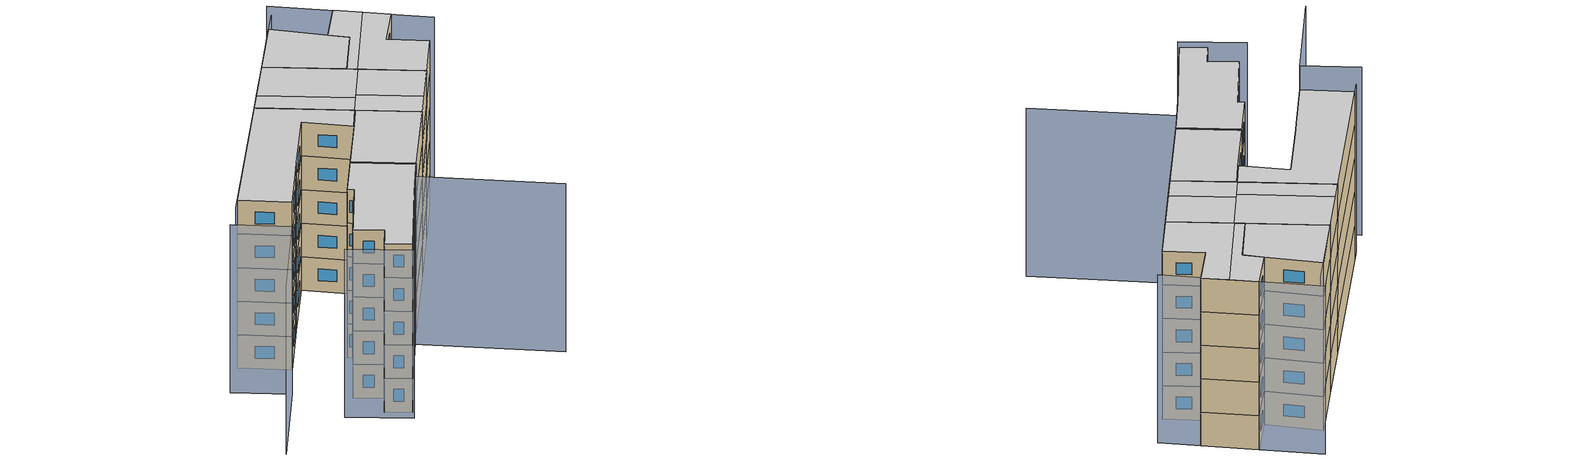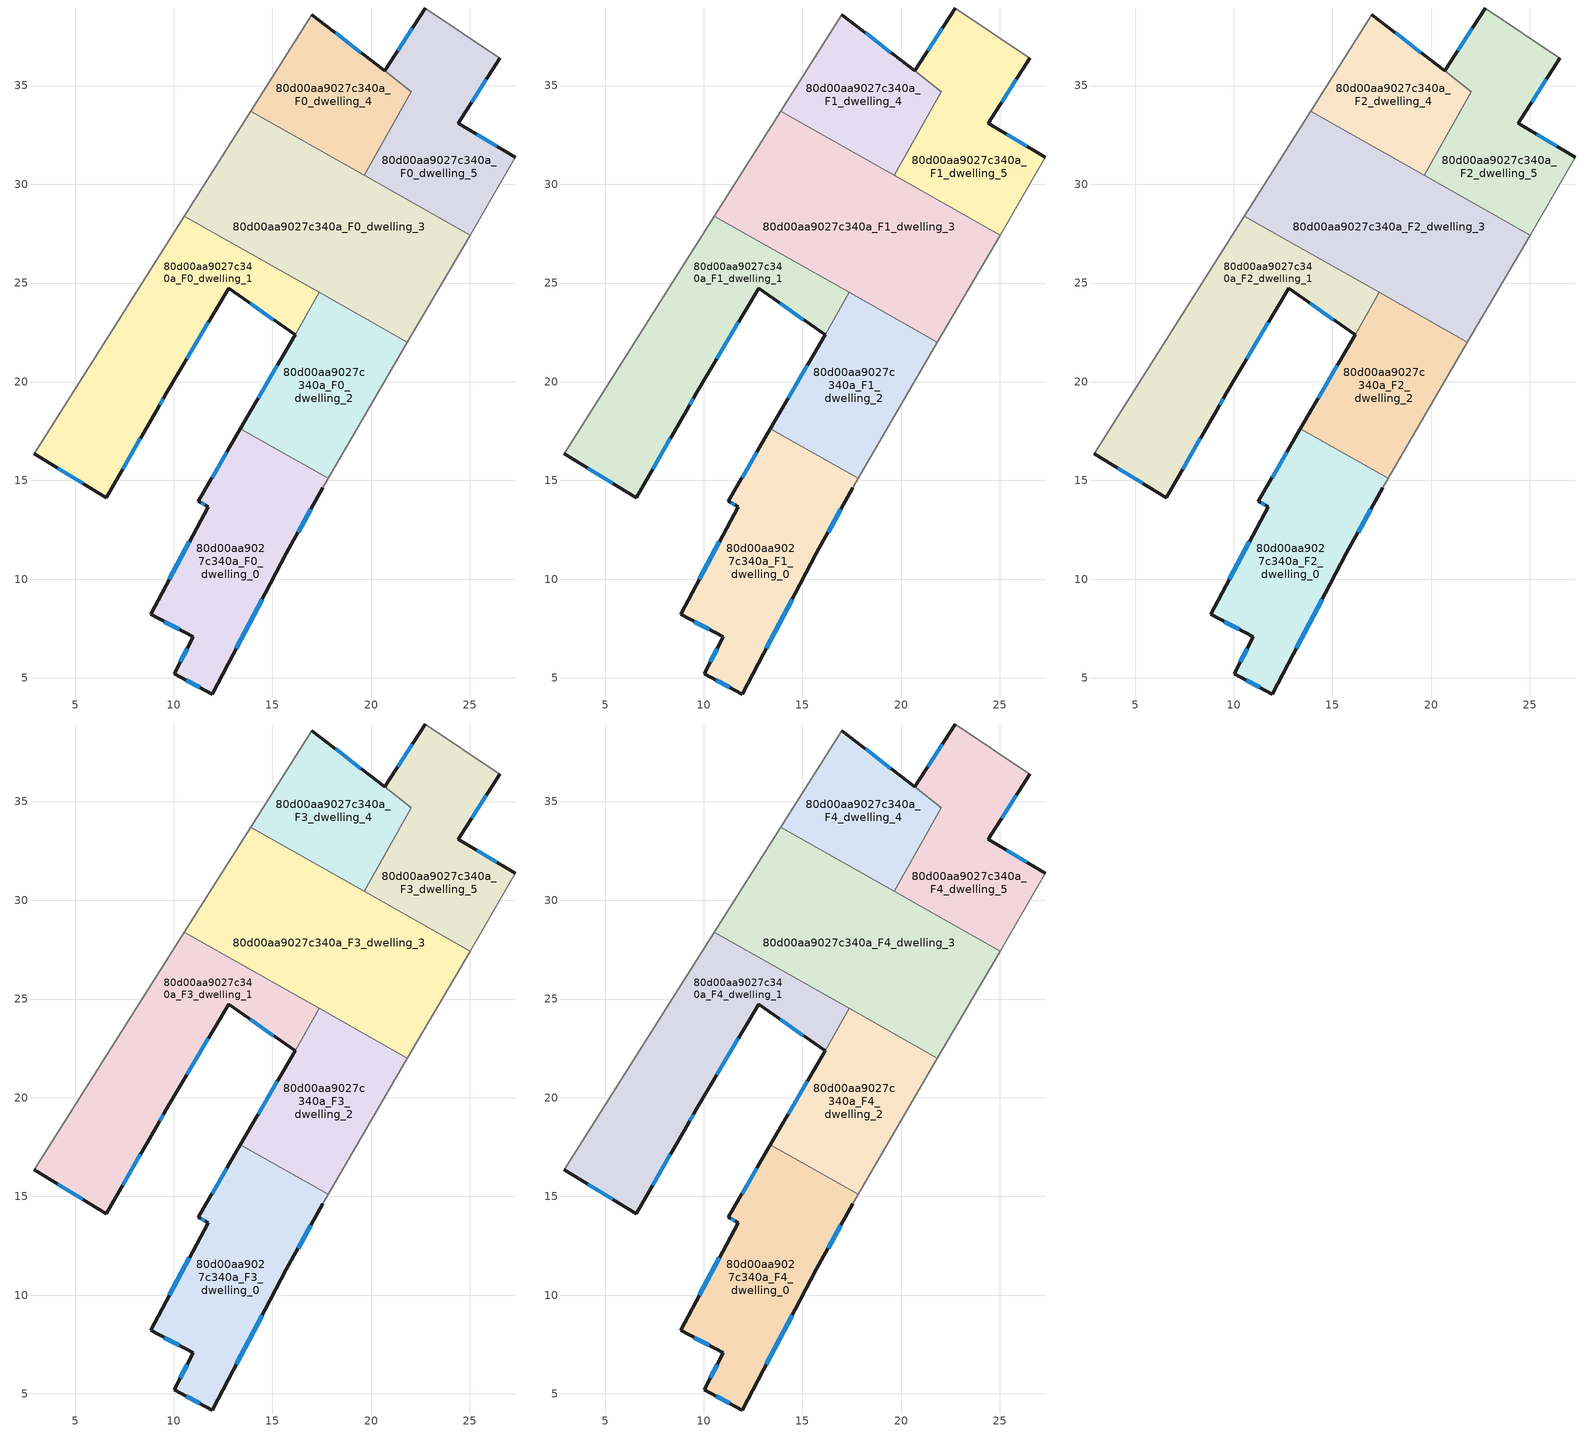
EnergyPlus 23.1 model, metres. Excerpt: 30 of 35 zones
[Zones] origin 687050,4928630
80d00aa9027c340a_F0_dwelling_0
 floor ground (EU_floor_Construction): 17.83,15.11 17.54,14.63 15.69,11.31 11.95,4.19 10.01,5.21 10.99,7.09 8.82,8.23 11.73,13.68 11.24,13.96 13.38,17.62 z0
 wall outside (EU_wall_Construction): 13.38,17.62 11.24,13.96 11.73,13.68 8.82,8.23 10.99,7.09 10.01,5.21 11.95,4.19 15.69,11.31 17.54,14.63 z0:3
 wall to 80d00aa9027c340a_F0_dwelling_2 (EU_wall_Construction): 17.83,15.11 13.38,17.62 z0:3
 wall adiabatic (EU_wall_Construction): 17.54,14.63 17.83,15.11 z0:3
 window (EU_Window_Construction): 10.68,6.48 10.33,5.82 / 9.53,7.86 10.29,7.46 / 10.79,11.9 9.77,10 / 11.4,13.87 11.57,13.77 / 12.68,16.43 11.94,15.15 / 16.3,12.39 16.94,13.55 / 13.17,6.5 14.48,8.99 / 10.64,4.88 11.32,4.52 z0.98:2.02
80d00aa9027c340a_F0_dwelling_1
 floor ground (EU_floor_Construction): 17.35,24.52 16.14,22.38 12.77,24.75 9.62,19.43 9.14,18.57 6.58,14.14 2.92,16.35 10.53,28.37 z0
 wall outside (EU_wall_Construction): 2.92,16.35 6.58,14.14 9.14,18.57 9.62,19.43 12.77,24.75 16.14,22.38 z0:3
 wall to 80d00aa9027c340a_F0_dwelling_2 (EU_wall_Construction): 16.14,22.38 17.35,24.52 z0:3
 wall adiabatic (EU_wall_Construction): 10.53,28.37 2.92,16.35 z0:3
 wall to 80d00aa9027c340a_F0_dwelling_3 (EU_wall_Construction): 17.35,24.52 10.53,28.37 z0:3
 window (EU_Window_Construction): 13.87,23.98 15.05,23.15 / 10.65,21.16 11.75,23.02 / 9.3,18.85 9.47,19.15 / 7.42,15.58 8.31,17.13 / 4.11,15.63 5.39,14.86 z0.98:2.02
80d00aa9027c340a_F0_dwelling_2
 floor ground (EU_floor_Construction): 21.83,21.99 17.83,15.11 13.38,17.62 16.14,22.38 17.35,24.52 z0
 wall outside (EU_wall_Construction): 16.14,22.38 13.38,17.62 z0:3
 wall adiabatic (EU_wall_Construction): 17.83,15.11 21.83,21.99 z0:3
 wall to 80d00aa9027c340a_F0_dwelling_3 (EU_wall_Construction): 21.83,21.99 17.36,24.52 z0:3
 window (EU_Window_Construction): 15.24,20.83 14.28,19.17 z0.98:2.02
80d00aa9027c340a_F0_dwelling_3
 floor ground (EU_floor_Construction): 25,27.43 21.83,21.99 10.53,28.37 13.9,33.7 z0
 wall adiabatic (EU_wall_Construction): 13.9,33.7 10.53,28.37 / 21.83,21.99 25,27.43 z0:3
 wall to 80d00aa9027c340a_F0_dwelling_4 (EU_wall_Construction): 19.64,30.46 13.9,33.7 z0:3
 wall to 80d00aa9027c340a_F0_dwelling_5 (EU_wall_Construction): 25,27.43 19.64,30.46 z0:3
80d00aa9027c340a_F0_dwelling_4
 floor ground (EU_floor_Construction): 20.68,35.74 22.03,34.69 19.64,30.46 13.9,33.7 16.99,38.59 z0
 wall outside (EU_wall_Construction): 20.68,35.74 16.99,38.59 z0:3
 wall adiabatic (EU_wall_Construction): 16.99,38.59 13.9,33.7 z0:3
 wall to 80d00aa9027c340a_F0_dwelling_5 (EU_wall_Construction): 19.64,30.46 22.03,34.69 20.68,35.74 z0:3
 window (EU_Window_Construction): 19.48,36.66 18.19,37.66 z0.98:2.02
80d00aa9027c340a_F0_dwelling_5
 floor ground (EU_floor_Construction): 26.5,36.39 24.39,33.09 27.3,31.38 25,27.43 19.64,30.46 22.03,34.7 20.68,35.74 22.73,38.93 z0
 wall outside (EU_wall_Construction): 22.73,38.93 20.68,35.74 / 27.3,31.38 24.39,33.09 26.5,36.39 z0:3
 wall adiabatic (EU_wall_Construction): 26.5,36.39 22.73,38.93 / 25,27.43 27.3,31.38 z0:3
 window (EU_Window_Construction): 22.07,37.89 21.35,36.77 / 25.08,34.16 25.82,35.31 / 26.36,31.93 25.34,32.53 z0.98:2.02
80d00aa9027c340a_F1_dwelling_0
 floor to 80d00aa9027c340a_F0_dwelling_0 (EU_floor_Construction): 17.83,15.11 17.54,14.63 15.69,11.31 11.95,4.19 10.01,5.21 10.99,7.09 8.82,8.23 11.73,13.68 11.24,13.96 13.38,17.62 z3
 wall outside (EU_wall_Construction): 13.38,17.62 11.24,13.96 11.73,13.68 8.82,8.23 10.99,7.09 10.01,5.21 11.95,4.19 15.69,11.31 17.54,14.63 z3:6
 wall to 80d00aa9027c340a_F1_dwelling_2 (EU_wall_Construction): 17.83,15.11 13.38,17.62 z3:6
 wall adiabatic (EU_wall_Construction): 17.54,14.63 17.83,15.11 z3:6
 window (EU_Window_Construction): 10.68,6.48 10.33,5.82 / 9.53,7.86 10.29,7.46 / 10.79,11.9 9.77,10 / 11.4,13.87 11.57,13.77 / 12.68,16.43 11.94,15.15 / 16.3,12.39 16.94,13.55 / 13.17,6.5 14.48,8.99 / 10.64,4.88 11.32,4.52 z3.98:5.02
80d00aa9027c340a_F1_dwelling_1
 floor to 80d00aa9027c340a_F0_dwelling_1 (EU_floor_Construction): 17.35,24.52 16.14,22.38 12.77,24.75 9.62,19.43 9.14,18.57 6.58,14.14 2.92,16.35 10.53,28.37 z3
 wall outside (EU_wall_Construction): 2.92,16.35 6.58,14.14 9.14,18.57 9.62,19.43 12.77,24.75 16.14,22.38 z3:6
 wall to 80d00aa9027c340a_F1_dwelling_2 (EU_wall_Construction): 16.14,22.38 17.35,24.52 z3:6
 wall adiabatic (EU_wall_Construction): 10.53,28.37 2.92,16.35 z3:6
 wall to 80d00aa9027c340a_F1_dwelling_3 (EU_wall_Construction): 17.35,24.52 10.53,28.37 z3:6
 window (EU_Window_Construction): 13.87,23.98 15.05,23.15 / 10.65,21.16 11.75,23.02 / 9.3,18.85 9.47,19.15 / 7.42,15.58 8.31,17.13 / 4.11,15.63 5.39,14.86 z3.98:5.02
80d00aa9027c340a_F1_dwelling_2
 floor to 80d00aa9027c340a_F0_dwelling_2 (EU_floor_Construction): 21.83,21.99 17.83,15.11 13.38,17.62 16.14,22.38 17.35,24.52 z3
 wall outside (EU_wall_Construction): 16.14,22.38 13.38,17.62 z3:6
 wall adiabatic (EU_wall_Construction): 17.83,15.11 21.83,21.99 z3:6
 wall to 80d00aa9027c340a_F1_dwelling_3 (EU_wall_Construction): 21.83,21.99 17.36,24.52 z3:6
 window (EU_Window_Construction): 15.24,20.83 14.28,19.17 z3.98:5.02
80d00aa9027c340a_F1_dwelling_3
 floor to 80d00aa9027c340a_F0_dwelling_3 (EU_floor_Construction): 25,27.43 21.83,21.99 10.53,28.37 13.9,33.7 z3
 wall adiabatic (EU_wall_Construction): 13.9,33.7 10.53,28.37 / 21.83,21.99 25,27.43 z3:6
 wall to 80d00aa9027c340a_F1_dwelling_4 (EU_wall_Construction): 19.64,30.46 13.9,33.7 z3:6
 wall to 80d00aa9027c340a_F1_dwelling_5 (EU_wall_Construction): 25,27.43 19.64,30.46 z3:6
80d00aa9027c340a_F1_dwelling_4
 floor to 80d00aa9027c340a_F0_dwelling_4 (EU_floor_Construction): 20.68,35.74 22.03,34.69 19.64,30.46 13.9,33.7 16.99,38.59 z3
 wall outside (EU_wall_Construction): 20.68,35.74 16.99,38.59 z3:6
 wall adiabatic (EU_wall_Construction): 16.99,38.59 13.9,33.7 z3:6
 wall to 80d00aa9027c340a_F1_dwelling_5 (EU_wall_Construction): 19.64,30.46 22.03,34.69 20.68,35.74 z3:6
 window (EU_Window_Construction): 19.48,36.66 18.19,37.66 z3.98:5.02
80d00aa9027c340a_F1_dwelling_5
 floor to 80d00aa9027c340a_F0_dwelling_5 (EU_floor_Construction): 26.5,36.39 24.39,33.09 27.3,31.38 25,27.43 19.64,30.46 22.03,34.7 20.68,35.74 22.73,38.93 z3
 wall outside (EU_wall_Construction): 22.73,38.93 20.68,35.74 / 27.3,31.38 24.39,33.09 26.5,36.39 z3:6
 wall adiabatic (EU_wall_Construction): 26.5,36.39 22.73,38.93 / 25,27.43 27.3,31.38 z3:6
 window (EU_Window_Construction): 22.07,37.89 21.35,36.77 / 25.08,34.16 25.82,35.31 / 26.36,31.93 25.34,32.53 z3.98:5.02
80d00aa9027c340a_F2_dwelling_0
 floor to 80d00aa9027c340a_F1_dwelling_0 (EU_floor_Construction): 17.83,15.11 17.54,14.63 15.69,11.31 11.95,4.19 10.01,5.21 10.99,7.09 8.82,8.23 11.73,13.68 11.24,13.96 13.38,17.62 z6
 wall outside (EU_wall_Construction): 13.38,17.62 11.24,13.96 11.73,13.68 8.82,8.23 10.99,7.09 10.01,5.21 11.95,4.19 15.69,11.31 17.54,14.63 z6:9
 wall to 80d00aa9027c340a_F2_dwelling_2 (EU_wall_Construction): 17.83,15.11 13.38,17.62 z6:9
 wall adiabatic (EU_wall_Construction): 17.54,14.63 17.83,15.11 z6:9
 window (EU_Window_Construction): 10.68,6.48 10.33,5.82 / 9.53,7.86 10.29,7.46 / 10.79,11.9 9.77,10 / 11.4,13.87 11.57,13.77 / 12.68,16.43 11.94,15.15 / 16.3,12.39 16.94,13.55 / 13.17,6.5 14.48,8.99 / 10.64,4.88 11.32,4.52 z6.98:8.02
80d00aa9027c340a_F2_dwelling_1
 floor to 80d00aa9027c340a_F1_dwelling_1 (EU_floor_Construction): 17.35,24.52 16.14,22.38 12.77,24.75 9.62,19.43 9.14,18.57 6.58,14.14 2.92,16.35 10.53,28.37 z6
 wall outside (EU_wall_Construction): 2.92,16.35 6.58,14.14 9.14,18.57 9.62,19.43 12.77,24.75 16.14,22.38 z6:9
 wall to 80d00aa9027c340a_F2_dwelling_2 (EU_wall_Construction): 16.14,22.38 17.35,24.52 z6:9
 wall adiabatic (EU_wall_Construction): 10.53,28.37 2.92,16.35 z6:9
 wall to 80d00aa9027c340a_F2_dwelling_3 (EU_wall_Construction): 17.35,24.52 10.53,28.37 z6:9
 window (EU_Window_Construction): 13.87,23.98 15.05,23.15 / 10.65,21.16 11.75,23.02 / 9.3,18.85 9.47,19.15 / 7.42,15.58 8.31,17.13 / 4.11,15.63 5.39,14.86 z6.98:8.02
80d00aa9027c340a_F2_dwelling_2
 floor to 80d00aa9027c340a_F1_dwelling_2 (EU_floor_Construction): 21.83,21.99 17.83,15.11 13.38,17.62 16.14,22.38 17.35,24.52 z6
 wall outside (EU_wall_Construction): 16.14,22.38 13.38,17.62 z6:9
 wall adiabatic (EU_wall_Construction): 17.83,15.11 21.83,21.99 z6:9
 wall to 80d00aa9027c340a_F2_dwelling_3 (EU_wall_Construction): 21.83,21.99 17.36,24.52 z6:9
 window (EU_Window_Construction): 15.24,20.83 14.28,19.17 z6.98:8.02
80d00aa9027c340a_F2_dwelling_3
 floor to 80d00aa9027c340a_F1_dwelling_3 (EU_floor_Construction): 25,27.43 21.83,21.99 10.53,28.37 13.9,33.7 z6
 wall adiabatic (EU_wall_Construction): 13.9,33.7 10.53,28.37 / 21.83,21.99 25,27.43 z6:9
 wall to 80d00aa9027c340a_F2_dwelling_4 (EU_wall_Construction): 19.64,30.46 13.9,33.7 z6:9
 wall to 80d00aa9027c340a_F2_dwelling_5 (EU_wall_Construction): 25,27.43 19.64,30.46 z6:9
80d00aa9027c340a_F2_dwelling_4
 floor to 80d00aa9027c340a_F1_dwelling_4 (EU_floor_Construction): 20.68,35.74 22.03,34.69 19.64,30.46 13.9,33.7 16.99,38.59 z6
 wall outside (EU_wall_Construction): 20.68,35.74 16.99,38.59 z6:9
 wall adiabatic (EU_wall_Construction): 16.99,38.59 13.9,33.7 z6:9
 wall to 80d00aa9027c340a_F2_dwelling_5 (EU_wall_Construction): 19.64,30.46 22.03,34.69 20.68,35.74 z6:9
 window (EU_Window_Construction): 19.48,36.66 18.19,37.66 z6.98:8.02
80d00aa9027c340a_F2_dwelling_5
 floor to 80d00aa9027c340a_F1_dwelling_5 (EU_floor_Construction): 26.5,36.39 24.39,33.09 27.3,31.38 25,27.43 19.64,30.46 22.03,34.7 20.68,35.74 22.73,38.93 z6
 wall outside (EU_wall_Construction): 22.73,38.93 20.68,35.74 / 27.3,31.38 24.39,33.09 26.5,36.39 z6:9
 wall adiabatic (EU_wall_Construction): 26.5,36.39 22.73,38.93 / 25,27.43 27.3,31.38 z6:9
 window (EU_Window_Construction): 22.07,37.89 21.35,36.77 / 25.08,34.16 25.82,35.31 / 26.36,31.93 25.34,32.53 z6.98:8.02
80d00aa9027c340a_F3_dwelling_0
 floor to 80d00aa9027c340a_F2_dwelling_0 (EU_floor_Construction): 17.83,15.11 17.54,14.63 15.69,11.31 11.95,4.19 10.01,5.21 10.99,7.09 8.82,8.23 11.73,13.68 11.24,13.96 13.38,17.62 z9
 wall outside (EU_wall_Construction): 13.38,17.62 11.24,13.96 11.73,13.68 8.82,8.23 10.99,7.09 10.01,5.21 11.95,4.19 15.69,11.31 17.54,14.63 z9:12
 wall to 80d00aa9027c340a_F3_dwelling_2 (EU_wall_Construction): 17.83,15.11 13.38,17.62 z9:12
 wall adiabatic (EU_wall_Construction): 17.54,14.63 17.83,15.11 z9:12
 window (EU_Window_Construction): 10.68,6.48 10.33,5.82 / 9.53,7.86 10.29,7.46 / 10.79,11.9 9.77,10 / 11.4,13.87 11.57,13.77 / 12.68,16.43 11.94,15.15 / 16.3,12.39 16.94,13.55 / 13.17,6.5 14.48,8.99 / 10.64,4.88 11.32,4.52 z9.98:11.02
80d00aa9027c340a_F3_dwelling_1
 floor to 80d00aa9027c340a_F2_dwelling_1 (EU_floor_Construction): 17.35,24.52 16.14,22.38 12.77,24.75 9.62,19.43 9.14,18.57 6.58,14.14 2.92,16.35 10.53,28.37 z9
 wall outside (EU_wall_Construction): 2.92,16.35 6.58,14.14 9.14,18.57 9.62,19.43 12.77,24.75 16.14,22.38 z9:12
 wall to 80d00aa9027c340a_F3_dwelling_2 (EU_wall_Construction): 16.14,22.38 17.35,24.52 z9:12
 wall adiabatic (EU_wall_Construction): 10.53,28.37 2.92,16.35 z9:12
 wall to 80d00aa9027c340a_F3_dwelling_3 (EU_wall_Construction): 17.35,24.52 10.53,28.37 z9:12
 window (EU_Window_Construction): 13.87,23.98 15.05,23.15 / 10.65,21.16 11.75,23.02 / 9.3,18.85 9.47,19.15 / 7.42,15.58 8.31,17.13 / 4.11,15.63 5.39,14.86 z9.98:11.02
80d00aa9027c340a_F3_dwelling_2
 floor to 80d00aa9027c340a_F2_dwelling_2 (EU_floor_Construction): 21.83,21.99 17.83,15.11 13.38,17.62 16.14,22.38 17.35,24.52 z9
 wall outside (EU_wall_Construction): 16.14,22.38 13.38,17.62 z9:12
 wall adiabatic (EU_wall_Construction): 17.83,15.11 21.83,21.99 z9:12
 wall to 80d00aa9027c340a_F3_dwelling_3 (EU_wall_Construction): 21.83,21.99 17.36,24.52 z9:12
 window (EU_Window_Construction): 15.24,20.83 14.28,19.17 z9.98:11.02
80d00aa9027c340a_F3_dwelling_3
 floor to 80d00aa9027c340a_F2_dwelling_3 (EU_floor_Construction): 25,27.43 21.83,21.99 10.53,28.37 13.9,33.7 z9
 wall adiabatic (EU_wall_Construction): 13.9,33.7 10.53,28.37 / 21.83,21.99 25,27.43 z9:12
 wall to 80d00aa9027c340a_F3_dwelling_4 (EU_wall_Construction): 19.64,30.46 13.9,33.7 z9:12
 wall to 80d00aa9027c340a_F3_dwelling_5 (EU_wall_Construction): 25,27.43 19.64,30.46 z9:12
80d00aa9027c340a_F3_dwelling_4
 floor to 80d00aa9027c340a_F2_dwelling_4 (EU_floor_Construction): 20.68,35.74 22.03,34.69 19.64,30.46 13.9,33.7 16.99,38.59 z9
 wall outside (EU_wall_Construction): 20.68,35.74 16.99,38.59 z9:12
 wall adiabatic (EU_wall_Construction): 16.99,38.59 13.9,33.7 z9:12
 wall to 80d00aa9027c340a_F3_dwelling_5 (EU_wall_Construction): 19.64,30.46 22.03,34.69 20.68,35.74 z9:12
 window (EU_Window_Construction): 19.48,36.66 18.19,37.66 z9.98:11.02
80d00aa9027c340a_F3_dwelling_5
 floor to 80d00aa9027c340a_F2_dwelling_5 (EU_floor_Construction): 26.5,36.39 24.39,33.09 27.3,31.38 25,27.43 19.64,30.46 22.03,34.7 20.68,35.74 22.73,38.93 z9
 wall outside (EU_wall_Construction): 22.73,38.93 20.68,35.74 / 27.3,31.38 24.39,33.09 26.5,36.39 z9:12
 wall adiabatic (EU_wall_Construction): 26.5,36.39 22.73,38.93 / 25,27.43 27.3,31.38 z9:12
 window (EU_Window_Construction): 22.07,37.89 21.35,36.77 / 25.08,34.16 25.82,35.31 / 26.36,31.93 25.34,32.53 z9.98:11.02
80d00aa9027c340a_F4_dwelling_0
 floor to 80d00aa9027c340a_F3_dwelling_0 (EU_floor_Construction): 17.83,15.11 17.54,14.63 15.69,11.31 11.95,4.19 10.01,5.21 10.99,7.09 8.82,8.23 11.73,13.68 11.24,13.96 13.38,17.62 z12
 wall outside (EU_wall_Construction): 13.38,17.62 11.24,13.96 11.73,13.68 8.82,8.23 10.99,7.09 10.01,5.21 11.95,4.19 15.69,11.31 17.54,14.63 z12:15
 wall to 80d00aa9027c340a_F4_dwelling_2 (EU_wall_Construction): 17.83,15.11 13.38,17.62 z12:15
 wall adiabatic (EU_wall_Construction): 17.54,14.63 17.83,15.11 z12:15
 window (EU_Window_Construction): 10.68,6.48 10.33,5.82 / 9.53,7.86 10.29,7.46 / 10.79,11.9 9.77,10 / 11.4,13.87 11.57,13.77 / 12.68,16.43 11.94,15.15 / 16.3,12.39 16.94,13.55 / 13.17,6.5 14.48,8.99 / 10.64,4.88 11.32,4.52 z12.98:14.02
 ceiling to 80d00aa9027c340a_F5_dwelling_4 (EU_floor_Construction): 11.95,4.19 15.69,11.31 17.54,14.63 17.76,14.99 13.31,17.5 11.24,13.96 11.28,13.94 11.73,13.68 8.82,8.23 10.99,7.09 10.01,5.21 z15
 ceiling adiabatic (EU_roof_Construction): 17.76,14.99 17.83,15.11 13.38,17.62 13.31,17.5 z15
80d00aa9027c340a_F4_dwelling_1
 floor to 80d00aa9027c340a_F3_dwelling_1 (EU_floor_Construction): 17.35,24.52 16.14,22.38 12.77,24.75 9.62,19.43 9.14,18.57 6.58,14.14 2.92,16.35 10.53,28.37 z12
 wall outside (EU_wall_Construction): 2.92,16.35 6.58,14.14 9.14,18.57 9.62,19.43 12.77,24.75 16.14,22.38 z12:15
 wall to 80d00aa9027c340a_F4_dwelling_2 (EU_wall_Construction): 16.14,22.38 17.35,24.52 z12:15
 wall adiabatic (EU_wall_Construction): 10.53,28.37 2.92,16.35 z12:15
 wall to 80d00aa9027c340a_F4_dwelling_3 (EU_wall_Construction): 17.35,24.52 10.53,28.37 z12:15
 window (EU_Window_Construction): 13.87,23.98 15.05,23.15 / 10.65,21.16 11.75,23.02 / 9.3,18.85 9.47,19.15 / 7.42,15.58 8.31,17.13 / 4.11,15.63 5.39,14.86 z12.98:14.02
 ceiling to 80d00aa9027c340a_F5_dwelling_1 (EU_floor_Construction): 16.07,22.43 17.28,24.56 10.53,28.37 2.92,16.35 6.58,14.14 9.14,18.57 9.62,19.43 12.77,24.75 z15
 ceiling adiabatic (EU_roof_Construction): 16.14,22.38 17.35,24.52 17.28,24.56 16.07,22.43 z15
80d00aa9027c340a_F4_dwelling_2
 floor to 80d00aa9027c340a_F3_dwelling_2 (EU_floor_Construction): 21.83,21.99 17.83,15.11 13.38,17.62 16.14,22.38 17.35,24.52 z12
 wall outside (EU_wall_Construction): 16.14,22.38 13.38,17.62 z12:15
 wall adiabatic (EU_wall_Construction): 17.83,15.11 21.83,21.99 z12:15
 wall to 80d00aa9027c340a_F4_dwelling_3 (EU_wall_Construction): 21.83,21.99 17.36,24.52 z12:15
 window (EU_Window_Construction): 15.24,20.83 14.28,19.17 z12.98:14.02
 ceiling adiabatic (EU_roof_Construction): 17.83,15.11 21.83,21.99 17.35,24.52 16.14,22.38 13.38,17.62 z15
80d00aa9027c340a_F4_dwelling_3
 floor to 80d00aa9027c340a_F3_dwelling_3 (EU_floor_Construction): 25,27.43 21.83,21.99 10.53,28.37 13.9,33.7 z12
 wall adiabatic (EU_wall_Construction): 13.9,33.7 10.53,28.37 / 21.83,21.99 25,27.43 z12:15
 wall to 80d00aa9027c340a_F4_dwelling_4 (EU_wall_Construction): 19.64,30.46 13.9,33.7 z12:15
 wall to 80d00aa9027c340a_F4_dwelling_5 (EU_wall_Construction): 25,27.43 19.64,30.46 z12:15
 ceiling to 80d00aa9027c340a_F5_dwelling_0 (EU_floor_Construction): 18.22,26.22 20.37,30.04 13.9,33.7 11.55,29.99 z15
 ceiling to 80d00aa9027c340a_F5_dwelling_1 (EU_floor_Construction): 17.28,24.56 18.22,26.22 11.55,29.99 10.53,28.37 z15
 ceiling to 80d00aa9027c340a_F5_dwelling_2 (EU_floor_Construction): 23.02,24.02 25,27.43 20.37,30.04 18.44,26.61 z15
 ceiling adiabatic (EU_roof_Construction): 21.83,21.99 23.02,24.02 18.44,26.61 17.28,24.56 z15
80d00aa9027c340a_F4_dwelling_4
 floor to 80d00aa9027c340a_F3_dwelling_4 (EU_floor_Construction): 20.68,35.74 22.03,34.69 19.64,30.46 13.9,33.7 16.99,38.59 z12
 wall outside (EU_wall_Construction): 20.68,35.74 16.99,38.59 z12:15
 wall adiabatic (EU_wall_Construction): 16.99,38.59 13.9,33.7 z12:15
 wall to 80d00aa9027c340a_F4_dwelling_5 (EU_wall_Construction): 19.64,30.46 22.03,34.69 20.68,35.74 z12:15
 window (EU_Window_Construction): 19.48,36.66 18.19,37.66 z12.98:14.02
 ceiling to 80d00aa9027c340a_F5_dwelling_0 (EU_floor_Construction): 19.64,30.46 22.03,34.69 20.68,35.74 16.99,38.59 13.9,33.7 z15
80d00aa9027c340a_F4_dwelling_5
 floor to 80d00aa9027c340a_F3_dwelling_5 (EU_floor_Construction): 26.5,36.39 24.39,33.09 27.3,31.38 25,27.43 19.64,30.46 22.03,34.7 20.68,35.74 22.73,38.93 z12
 wall outside (EU_wall_Construction): 22.73,38.93 20.68,35.74 / 27.3,31.38 24.39,33.09 26.5,36.39 z12:15
 wall adiabatic (EU_wall_Construction): 26.5,36.39 22.73,38.93 / 25,27.43 27.3,31.38 z12:15
 window (EU_Window_Construction): 22.07,37.89 21.35,36.77 / 25.08,34.16 25.82,35.31 / 26.36,31.93 25.34,32.53 z12.98:14.02
 ceiling to 80d00aa9027c340a_F5_dwelling_2 (EU_floor_Construction): 25,27.43 27.3,31.38 24.39,33.09 26.5,36.39 24.66,37.63 20.37,30.04 z15
 ceiling to 80d00aa9027c340a_F5_dwelling_0 (EU_floor_Construction): 20.37,30.04 24.66,37.63 22.73,38.93 20.68,35.74 22.03,34.69 19.64,30.46 z15
shading: 6.93,5.91 11.64,3.34 / 0.74,13.23 4.89,10.85 / 4.89,10.85 0.34,2.92 / 18.15,40.41 2.32,15.36 / 26.68,7.08 15.99,13.9 / 29.24,34.42 18.52,41.85 z0:15
[Building]
EU S2 Campaign: North Axis=0; Terrain=City; Solar Distribution=FullExterior
[Site:Location]
Bologna: Latitude=44.5; Longitude=11.25; Time Zone=1; Elevation=37
[SizingPeriod:WeatherFileDays]
AnnualSizingPeriod: Begin Month=1; Begin Day of Month=1; End Month=12; End Day of Month=31; Day of Week for Start Day=Monday; Use Weather File Daylight Saving Period=No; Use Weather File Rain and Snow Indicators=No
[MATERIAL]
EU_InternalMass_Material: Roughness=MediumRough; Thickness=0.1; Conductivity=1; Density=1800; Specific Heat=900; Thermal Absorptance=0.9; Solar Absorptance=0.7; Visible Absorptance=0.7
[MATERIAL:NOMASS] Roughness=MediumRough; Thermal Absorptance=0.9; Solar Absorptance=0.7; Visible Absorptance=0.7
Name | Thermal Resistance
EU_wall_NoMass | 0.905828
EU_roof_NoMass | 0.37593
EU_floor_NoMass | 0.67114
[WINDOWMATERIAL:SIMPLEGLAZINGSYSTEM]
EU_Window_SimpleGlazing: UFactor=4.52486; Solar Heat Gain Coefficient=0.85; Visible Transmittance=0.85
[CONSTRUCTION]
EU_wall_Construction: EU_wall_NoMass
EU_roof_Construction: EU_roof_NoMass
EU_floor_Construction: EU_floor_NoMass
EU_Window_Construction: EU_Window_SimpleGlazing
EU_InternalMass_Construction: EU_InternalMass_Material
[ZONE] Type=1; Multiplier=1; Ceiling Height=autocalculate; Floor Area=autocalculate; Part of Total Floor Area=Yes
Name | Volume
80d00aa9027c340a_F0_dwelling_0; 80d00aa9027c340a_F1_dwelling_0; 80d00aa9027c340a_F2_dwelling_0; 80d00aa9027c340a_F3_dwelling_0; 80d00aa9027c340a_F4_dwelling_0 | 164.242
80d00aa9027c340a_F0_dwelling_1; 80d00aa9027c340a_F1_dwelling_1; 80d00aa9027c340a_F2_dwelling_1; 80d00aa9027c340a_F3_dwelling_1; 80d00aa9027c340a_F4_dwelling_1 | 199.269
80d00aa9027c340a_F0_dwelling_2; 80d00aa9027c340a_F1_dwelling_2; 80d00aa9027c340a_F2_dwelling_2; 80d00aa9027c340a_F3_dwelling_2; 80d00aa9027c340a_F4_dwelling_2 | 122.165
80d00aa9027c340a_F0_dwelling_3; 80d00aa9027c340a_F1_dwelling_3; 80d00aa9027c340a_F2_dwelling_3; 80d00aa9027c340a_F3_dwelling_3; 80d00aa9027c340a_F4_dwelling_3 | 242.857
80d00aa9027c340a_F0_dwelling_4 | 103.12
80d00aa9027c340a_F1_dwelling_4; 80d00aa9027c340a_F2_dwelling_4; 80d00aa9027c340a_F3_dwelling_4; 80d00aa9027c340a_F4_dwelling_4 | 103.121
80d00aa9027c340a_F0_dwelling_5; 80d00aa9027c340a_F1_dwelling_5; 80d00aa9027c340a_F2_dwelling_5; 80d00aa9027c340a_F3_dwelling_5; 80d00aa9027c340a_F4_dwelling_5 | 139.707
[INTERNALMASS] Construction=EU_InternalMass_Construction
Name | Zone or ZoneList | Surface Area
80d00aa9027c340a_F0_dwelling_0_EU_InternalMass | 80d00aa9027c340a_F0_dwelling_0 | 54.7476
80d00aa9027c340a_F0_dwelling_1_EU_InternalMass | 80d00aa9027c340a_F0_dwelling_1 | 66.4218
80d00aa9027c340a_F0_dwelling_2_EU_InternalMass | 80d00aa9027c340a_F0_dwelling_2 | 40.7217
80d00aa9027c340a_F0_dwelling_3_EU_InternalMass | 80d00aa9027c340a_F0_dwelling_3 | 80.9525
80d00aa9027c340a_F0_dwelling_4_EU_InternalMass | 80d00aa9027c340a_F0_dwelling_4 | 34.3782
80d00aa9027c340a_F0_dwelling_5_EU_InternalMass | 80d00aa9027c340a_F0_dwelling_5 | 46.5689
80d00aa9027c340a_F1_dwelling_0_EU_InternalMass | 80d00aa9027c340a_F1_dwelling_0 | 54.7476
80d00aa9027c340a_F1_dwelling_1_EU_InternalMass | 80d00aa9027c340a_F1_dwelling_1 | 66.4218
80d00aa9027c340a_F1_dwelling_2_EU_InternalMass | 80d00aa9027c340a_F1_dwelling_2 | 40.7217
80d00aa9027c340a_F1_dwelling_3_EU_InternalMass | 80d00aa9027c340a_F1_dwelling_3 | 80.9525
80d00aa9027c340a_F1_dwelling_4_EU_InternalMass | 80d00aa9027c340a_F1_dwelling_4 | 34.3782
80d00aa9027c340a_F1_dwelling_5_EU_InternalMass | 80d00aa9027c340a_F1_dwelling_5 | 46.5689
80d00aa9027c340a_F2_dwelling_0_EU_InternalMass | 80d00aa9027c340a_F2_dwelling_0 | 54.7476
80d00aa9027c340a_F2_dwelling_1_EU_InternalMass | 80d00aa9027c340a_F2_dwelling_1 | 66.4218
80d00aa9027c340a_F2_dwelling_2_EU_InternalMass | 80d00aa9027c340a_F2_dwelling_2 | 40.7217
80d00aa9027c340a_F2_dwelling_3_EU_InternalMass | 80d00aa9027c340a_F2_dwelling_3 | 80.9525
80d00aa9027c340a_F2_dwelling_4_EU_InternalMass | 80d00aa9027c340a_F2_dwelling_4 | 34.3782
80d00aa9027c340a_F2_dwelling_5_EU_InternalMass | 80d00aa9027c340a_F2_dwelling_5 | 46.5689
80d00aa9027c340a_F3_dwelling_0_EU_InternalMass | 80d00aa9027c340a_F3_dwelling_0 | 54.7476
80d00aa9027c340a_F3_dwelling_1_EU_InternalMass | 80d00aa9027c340a_F3_dwelling_1 | 66.4218
80d00aa9027c340a_F3_dwelling_2_EU_InternalMass | 80d00aa9027c340a_F3_dwelling_2 | 40.7217
80d00aa9027c340a_F3_dwelling_3_EU_InternalMass | 80d00aa9027c340a_F3_dwelling_3 | 80.9525
80d00aa9027c340a_F3_dwelling_4_EU_InternalMass | 80d00aa9027c340a_F3_dwelling_4 | 34.3782
80d00aa9027c340a_F3_dwelling_5_EU_InternalMass | 80d00aa9027c340a_F3_dwelling_5 | 46.5689
80d00aa9027c340a_F4_dwelling_0_EU_InternalMass | 80d00aa9027c340a_F4_dwelling_0 | 54.7476
80d00aa9027c340a_F4_dwelling_1_EU_InternalMass | 80d00aa9027c340a_F4_dwelling_1 | 66.4218
80d00aa9027c340a_F4_dwelling_2_EU_InternalMass | 80d00aa9027c340a_F4_dwelling_2 | 40.7217
80d00aa9027c340a_F4_dwelling_3_EU_InternalMass | 80d00aa9027c340a_F4_dwelling_3 | 80.9525
80d00aa9027c340a_F4_dwelling_4_EU_InternalMass | 80d00aa9027c340a_F4_dwelling_4 | 34.3782
80d00aa9027c340a_F4_dwelling_5_EU_InternalMass | 80d00aa9027c340a_F4_dwelling_5 | 46.5689
[OTHEREQUIPMENT] Fuel Type=Electricity; Design Level Calculation Method=Watts/Area; Power per Zone Floor Area=1; Fraction Latent=0; Fraction Radiant=0; Fraction Lost=0; Carbon Dioxide Generation Rate=0; EndUse Subcategory=EU_Step8_InternalGains
Name | Zone or ZoneList or Space or SpaceList | Schedule
EU_Step8_InternalGain_80d00aa9027c340a_F0_dwelling_0_f000 | 80d00aa9027c340a_F0_dwelling_0 | EU_Step8_GainSchedule_80d00aa9027c340a_F0_dwelling_0_f000
EU_Step8_InternalGain_80d00aa9027c340a_F0_dwelling_1_f000 | 80d00aa9027c340a_F0_dwelling_1 | EU_Step8_GainSchedule_80d00aa9027c340a_F0_dwelling_1_f000
EU_Step8_InternalGain_80d00aa9027c340a_F0_dwelling_2_f000 | 80d00aa9027c340a_F0_dwelling_2 | EU_Step8_GainSchedule_80d00aa9027c340a_F0_dwelling_2_f000
EU_Step8_InternalGain_80d00aa9027c340a_F0_dwelling_3_f000 | 80d00aa9027c340a_F0_dwelling_3 | EU_Step8_GainSchedule_80d00aa9027c340a_F0_dwelling_3_f000
EU_Step8_InternalGain_80d00aa9027c340a_F0_dwelling_4_f000 | 80d00aa9027c340a_F0_dwelling_4 | EU_Step8_GainSchedule_80d00aa9027c340a_F0_dwelling_4_f000
EU_Step8_InternalGain_80d00aa9027c340a_F0_dwelling_5_f000 | 80d00aa9027c340a_F0_dwelling_5 | EU_Step8_GainSchedule_80d00aa9027c340a_F0_dwelling_5_f000
EU_Step8_InternalGain_80d00aa9027c340a_F1_dwelling_0_f000 | 80d00aa9027c340a_F1_dwelling_0 | EU_Step8_GainSchedule_80d00aa9027c340a_F1_dwelling_0_f000
EU_Step8_InternalGain_80d00aa9027c340a_F1_dwelling_1_f000 | 80d00aa9027c340a_F1_dwelling_1 | EU_Step8_GainSchedule_80d00aa9027c340a_F1_dwelling_1_f000
EU_Step8_InternalGain_80d00aa9027c340a_F1_dwelling_2_f000 | 80d00aa9027c340a_F1_dwelling_2 | EU_Step8_GainSchedule_80d00aa9027c340a_F1_dwelling_2_f000
EU_Step8_InternalGain_80d00aa9027c340a_F1_dwelling_3_f000 | 80d00aa9027c340a_F1_dwelling_3 | EU_Step8_GainSchedule_80d00aa9027c340a_F1_dwelling_3_f000
EU_Step8_InternalGain_80d00aa9027c340a_F1_dwelling_4_f000 | 80d00aa9027c340a_F1_dwelling_4 | EU_Step8_GainSchedule_80d00aa9027c340a_F1_dwelling_4_f000
EU_Step8_InternalGain_80d00aa9027c340a_F1_dwelling_5_f000 | 80d00aa9027c340a_F1_dwelling_5 | EU_Step8_GainSchedule_80d00aa9027c340a_F1_dwelling_5_f000
EU_Step8_InternalGain_80d00aa9027c340a_F2_dwelling_0_f000 | 80d00aa9027c340a_F2_dwelling_0 | EU_Step8_GainSchedule_80d00aa9027c340a_F2_dwelling_0_f000
EU_Step8_InternalGain_80d00aa9027c340a_F2_dwelling_1_f000 | 80d00aa9027c340a_F2_dwelling_1 | EU_Step8_GainSchedule_80d00aa9027c340a_F2_dwelling_1_f000
EU_Step8_InternalGain_80d00aa9027c340a_F2_dwelling_2_f000 | 80d00aa9027c340a_F2_dwelling_2 | EU_Step8_GainSchedule_80d00aa9027c340a_F2_dwelling_2_f000
EU_Step8_InternalGain_80d00aa9027c340a_F2_dwelling_3_f000 | 80d00aa9027c340a_F2_dwelling_3 | EU_Step8_GainSchedule_80d00aa9027c340a_F2_dwelling_3_f000
EU_Step8_InternalGain_80d00aa9027c340a_F2_dwelling_4_f000 | 80d00aa9027c340a_F2_dwelling_4 | EU_Step8_GainSchedule_80d00aa9027c340a_F2_dwelling_4_f000
EU_Step8_InternalGain_80d00aa9027c340a_F2_dwelling_5_f000 | 80d00aa9027c340a_F2_dwelling_5 | EU_Step8_GainSchedule_80d00aa9027c340a_F2_dwelling_5_f000
EU_Step8_InternalGain_80d00aa9027c340a_F3_dwelling_0_f000 | 80d00aa9027c340a_F3_dwelling_0 | EU_Step8_GainSchedule_80d00aa9027c340a_F3_dwelling_0_f000
EU_Step8_InternalGain_80d00aa9027c340a_F3_dwelling_1_f000 | 80d00aa9027c340a_F3_dwelling_1 | EU_Step8_GainSchedule_80d00aa9027c340a_F3_dwelling_1_f000
EU_Step8_InternalGain_80d00aa9027c340a_F3_dwelling_2_f000 | 80d00aa9027c340a_F3_dwelling_2 | EU_Step8_GainSchedule_80d00aa9027c340a_F3_dwelling_2_f000
EU_Step8_InternalGain_80d00aa9027c340a_F3_dwelling_3_f000 | 80d00aa9027c340a_F3_dwelling_3 | EU_Step8_GainSchedule_80d00aa9027c340a_F3_dwelling_3_f000
EU_Step8_InternalGain_80d00aa9027c340a_F3_dwelling_4_f000 | 80d00aa9027c340a_F3_dwelling_4 | EU_Step8_GainSchedule_80d00aa9027c340a_F3_dwelling_4_f000
EU_Step8_InternalGain_80d00aa9027c340a_F3_dwelling_5_f000 | 80d00aa9027c340a_F3_dwelling_5 | EU_Step8_GainSchedule_80d00aa9027c340a_F3_dwelling_5_f000
EU_Step8_InternalGain_80d00aa9027c340a_F4_dwelling_0_f000 | 80d00aa9027c340a_F4_dwelling_0 | EU_Step8_GainSchedule_80d00aa9027c340a_F4_dwelling_0_f000
EU_Step8_InternalGain_80d00aa9027c340a_F4_dwelling_1_f000 | 80d00aa9027c340a_F4_dwelling_1 | EU_Step8_GainSchedule_80d00aa9027c340a_F4_dwelling_1_f000
EU_Step8_InternalGain_80d00aa9027c340a_F4_dwelling_2_f000 | 80d00aa9027c340a_F4_dwelling_2 | EU_Step8_GainSchedule_80d00aa9027c340a_F4_dwelling_2_f000
EU_Step8_InternalGain_80d00aa9027c340a_F4_dwelling_3_f000 | 80d00aa9027c340a_F4_dwelling_3 | EU_Step8_GainSchedule_80d00aa9027c340a_F4_dwelling_3_f000
EU_Step8_InternalGain_80d00aa9027c340a_F4_dwelling_4_f000 | 80d00aa9027c340a_F4_dwelling_4 | EU_Step8_GainSchedule_80d00aa9027c340a_F4_dwelling_4_f000
EU_Step8_InternalGain_80d00aa9027c340a_F4_dwelling_5_f000 | 80d00aa9027c340a_F4_dwelling_5 | EU_Step8_GainSchedule_80d00aa9027c340a_F4_dwelling_5_f000
[ZONEVENTILATION:DESIGNFLOWRATE] Schedule=EU_AlwaysOn; Design Flow Rate Calculation Method=AirChanges/Hour; Air Changes per Hour=0.73129; Ventilation Type=Natural; Fan Pressure Rise=0; Fan Total Efficiency=1; Constant Term Coefficient=1; Temperature Term Coefficient=0; Velocity Term Coefficient=0; Velocity Squared Term Coefficient=0; Minimum Indoor Temperature=-100; Maximum Indoor Temperature=100; Delta Temperature=-100; Minimum Outdoor Temperature=-100; Maximum Outdoor Temperature=100; Maximum Wind Speed=40
Name | Zone or ZoneList or Space or SpaceList
EU_ConstantAir_80d00aa9027c340a_F0_dwelling_0 | 80d00aa9027c340a_F0_dwelling_0
EU_ConstantAir_80d00aa9027c340a_F0_dwelling_1 | 80d00aa9027c340a_F0_dwelling_1
EU_ConstantAir_80d00aa9027c340a_F0_dwelling_2 | 80d00aa9027c340a_F0_dwelling_2
EU_ConstantAir_80d00aa9027c340a_F0_dwelling_3 | 80d00aa9027c340a_F0_dwelling_3
EU_ConstantAir_80d00aa9027c340a_F0_dwelling_4 | 80d00aa9027c340a_F0_dwelling_4
EU_ConstantAir_80d00aa9027c340a_F0_dwelling_5 | 80d00aa9027c340a_F0_dwelling_5
EU_ConstantAir_80d00aa9027c340a_F1_dwelling_0 | 80d00aa9027c340a_F1_dwelling_0
EU_ConstantAir_80d00aa9027c340a_F1_dwelling_1 | 80d00aa9027c340a_F1_dwelling_1
EU_ConstantAir_80d00aa9027c340a_F1_dwelling_2 | 80d00aa9027c340a_F1_dwelling_2
EU_ConstantAir_80d00aa9027c340a_F1_dwelling_3 | 80d00aa9027c340a_F1_dwelling_3
EU_ConstantAir_80d00aa9027c340a_F1_dwelling_4 | 80d00aa9027c340a_F1_dwelling_4
EU_ConstantAir_80d00aa9027c340a_F1_dwelling_5 | 80d00aa9027c340a_F1_dwelling_5
EU_ConstantAir_80d00aa9027c340a_F2_dwelling_0 | 80d00aa9027c340a_F2_dwelling_0
EU_ConstantAir_80d00aa9027c340a_F2_dwelling_1 | 80d00aa9027c340a_F2_dwelling_1
EU_ConstantAir_80d00aa9027c340a_F2_dwelling_2 | 80d00aa9027c340a_F2_dwelling_2
EU_ConstantAir_80d00aa9027c340a_F2_dwelling_3 | 80d00aa9027c340a_F2_dwelling_3
EU_ConstantAir_80d00aa9027c340a_F2_dwelling_4 | 80d00aa9027c340a_F2_dwelling_4
EU_ConstantAir_80d00aa9027c340a_F2_dwelling_5 | 80d00aa9027c340a_F2_dwelling_5
EU_ConstantAir_80d00aa9027c340a_F3_dwelling_0 | 80d00aa9027c340a_F3_dwelling_0
EU_ConstantAir_80d00aa9027c340a_F3_dwelling_1 | 80d00aa9027c340a_F3_dwelling_1
EU_ConstantAir_80d00aa9027c340a_F3_dwelling_2 | 80d00aa9027c340a_F3_dwelling_2
EU_ConstantAir_80d00aa9027c340a_F3_dwelling_3 | 80d00aa9027c340a_F3_dwelling_3
EU_ConstantAir_80d00aa9027c340a_F3_dwelling_4 | 80d00aa9027c340a_F3_dwelling_4
EU_ConstantAir_80d00aa9027c340a_F3_dwelling_5 | 80d00aa9027c340a_F3_dwelling_5
EU_ConstantAir_80d00aa9027c340a_F4_dwelling_0 | 80d00aa9027c340a_F4_dwelling_0
EU_ConstantAir_80d00aa9027c340a_F4_dwelling_1 | 80d00aa9027c340a_F4_dwelling_1
EU_ConstantAir_80d00aa9027c340a_F4_dwelling_2 | 80d00aa9027c340a_F4_dwelling_2
EU_ConstantAir_80d00aa9027c340a_F4_dwelling_3 | 80d00aa9027c340a_F4_dwelling_3
EU_ConstantAir_80d00aa9027c340a_F4_dwelling_4 | 80d00aa9027c340a_F4_dwelling_4
EU_ConstantAir_80d00aa9027c340a_F4_dwelling_5 | 80d00aa9027c340a_F4_dwelling_5
[HVACTEMPLATE:THERMOSTAT] Constant Heating Setpoint=20; Constant Cooling Setpoint=50
EU_HeatOnly_80d00aa9027c340a_F0_dwelling_0; EU_HeatOnly_80d00aa9027c340a_F0_dwelling_1
[HVACTEMPLATE:ZONE:IDEALLOADSAIRSYSTEM] System Availability Schedule=EU_AlwaysOn; Maximum Heating Supply Air Temperature=50; Minimum Cooling Supply Air Temperature=13; Maximum Heating Supply Air Humidity Ratio=0.0156; Minimum Cooling Supply Air Humidity Ratio=0.0077; Heating Limit=NoLimit; Cooling Limit=NoLimit; Heating Availability Schedule=EU_AlwaysOn; Cooling Availability Schedule=EU_CoolingOff; Dehumidification Control Type=ConstantSensibleHeatRatio; Cooling Sensible Heat Ratio=0.7; Dehumidification Setpoint=60; Humidification Control Type=None; Humidification Setpoint=30; Outdoor Air Method=None; Outdoor Air Flow Rate per Person=0.00944; Outdoor Air Flow Rate per Zone Floor Area=0; Outdoor Air Flow Rate per Zone=0; Demand Controlled Ventilation Type=None; Outdoor Air Economizer Type=NoEconomizer; Heat Recovery Type=None; Sensible Heat Recovery Effectiveness=0.7; Latent Heat Recovery Effectiveness=0.65
Name | Template Thermostat
80d00aa9027c340a_F0_dwelling_0 | EU_HeatOnly_80d00aa9027c340a_F0_dwelling_0
80d00aa9027c340a_F0_dwelling_1 | EU_HeatOnly_80d00aa9027c340a_F0_dwelling_1
80d00aa9027c340a_F0_dwelling_2 | EU_HeatOnly_80d00aa9027c340a_F0_dwelling_2
80d00aa9027c340a_F0_dwelling_3 | EU_HeatOnly_80d00aa9027c340a_F0_dwelling_3
80d00aa9027c340a_F0_dwelling_4 | EU_HeatOnly_80d00aa9027c340a_F0_dwelling_4
80d00aa9027c340a_F0_dwelling_5 | EU_HeatOnly_80d00aa9027c340a_F0_dwelling_5
80d00aa9027c340a_F1_dwelling_0 | EU_HeatOnly_80d00aa9027c340a_F1_dwelling_0
80d00aa9027c340a_F1_dwelling_1 | EU_HeatOnly_80d00aa9027c340a_F1_dwelling_1
80d00aa9027c340a_F1_dwelling_2 | EU_HeatOnly_80d00aa9027c340a_F1_dwelling_2
80d00aa9027c340a_F1_dwelling_3 | EU_HeatOnly_80d00aa9027c340a_F1_dwelling_3
80d00aa9027c340a_F1_dwelling_4 | EU_HeatOnly_80d00aa9027c340a_F1_dwelling_4
80d00aa9027c340a_F1_dwelling_5 | EU_HeatOnly_80d00aa9027c340a_F1_dwelling_5
80d00aa9027c340a_F2_dwelling_0 | EU_HeatOnly_80d00aa9027c340a_F2_dwelling_0
80d00aa9027c340a_F2_dwelling_1 | EU_HeatOnly_80d00aa9027c340a_F2_dwelling_1
80d00aa9027c340a_F2_dwelling_2 | EU_HeatOnly_80d00aa9027c340a_F2_dwelling_2
80d00aa9027c340a_F2_dwelling_3 | EU_HeatOnly_80d00aa9027c340a_F2_dwelling_3
80d00aa9027c340a_F2_dwelling_4 | EU_HeatOnly_80d00aa9027c340a_F2_dwelling_4
80d00aa9027c340a_F2_dwelling_5 | EU_HeatOnly_80d00aa9027c340a_F2_dwelling_5
80d00aa9027c340a_F3_dwelling_0 | EU_HeatOnly_80d00aa9027c340a_F3_dwelling_0
80d00aa9027c340a_F3_dwelling_1 | EU_HeatOnly_80d00aa9027c340a_F3_dwelling_1
80d00aa9027c340a_F3_dwelling_2 | EU_HeatOnly_80d00aa9027c340a_F3_dwelling_2
80d00aa9027c340a_F3_dwelling_3 | EU_HeatOnly_80d00aa9027c340a_F3_dwelling_3
80d00aa9027c340a_F3_dwelling_4 | EU_HeatOnly_80d00aa9027c340a_F3_dwelling_4
80d00aa9027c340a_F3_dwelling_5 | EU_HeatOnly_80d00aa9027c340a_F3_dwelling_5
80d00aa9027c340a_F4_dwelling_0 | EU_HeatOnly_80d00aa9027c340a_F4_dwelling_0
80d00aa9027c340a_F4_dwelling_1 | EU_HeatOnly_80d00aa9027c340a_F4_dwelling_1
80d00aa9027c340a_F4_dwelling_2 | EU_HeatOnly_80d00aa9027c340a_F4_dwelling_2
80d00aa9027c340a_F4_dwelling_3 | EU_HeatOnly_80d00aa9027c340a_F4_dwelling_3
80d00aa9027c340a_F4_dwelling_4 | EU_HeatOnly_80d00aa9027c340a_F4_dwelling_4
80d00aa9027c340a_F4_dwelling_5 | EU_HeatOnly_80d00aa9027c340a_F4_dwelling_5
[SIZING:ZONE] Zone Cooling Design Supply Air Temperature Input Method=SupplyAirTemperature; Zone Cooling Design Supply Air Temperature=13; Zone Heating Design Supply Air Temperature Input Method=SupplyAirTemperature; Zone Heating Design Supply Air Temperature=50; Zone Cooling Design Supply Air Humidity Ratio=0.008; Zone Heating Design Supply Air Humidity Ratio=0.008; Cooling Design Air Flow Method=DesignDay; Cooling Design Air Flow Rate=0; Cooling Minimum Air Flow per Zone Floor Area=0.000762; Cooling Minimum Air Flow=0; Cooling Minimum Air Flow Fraction=0.2; Heating Design Air Flow Method=DesignDay; Heating Design Air Flow Rate=0; Heating Maximum Air Flow per Zone Floor Area=0.002032; Heating Maximum Air Flow=0.141576; Heating Maximum Air Flow Fraction=0.3; Account for Dedicated Outdoor Air System=No; Dedicated Outdoor Air System Control Strategy=NeutralSupplyAir; Dedicated Outdoor Air Low Setpoint Temperature for Design=autosize; Dedicated Outdoor Air High Setpoint Temperature for Design=autosize; Zone Load Sizing Method=Sensible Load Only No Latent Load; Zone Latent Cooling Design Supply Air Humidity Ratio Input Method=HumidityRatioDifference; Zone Cooling Design Supply Air Humidity Ratio Difference=0.005; Zone Latent Heating Design Supply Air Humidity Ratio Input Method=HumidityRatioDifference; Zone Humidification Design Supply Air Humidity Ratio Difference=0.005
80d00aa9027c340a_F0_dwelling_0; 80d00aa9027c340a_F0_dwelling_1; 80d00aa9027c340a_F0_dwelling_2; 80d00aa9027c340a_F0_dwelling_3; 80d00aa9027c340a_F0_dwelling_4; 80d00aa9027c340a_F0_dwelling_5; 80d00aa9027c340a_F1_dwelling_0; 80d00aa9027c340a_F1_dwelling_1; 80d00aa9027c340a_F1_dwelling_2; 80d00aa9027c340a_F1_dwelling_3; 80d00aa9027c340a_F1_dwelling_4; 80d00aa9027c340a_F1_dwelling_5; 80d00aa9027c340a_F2_dwelling_0; 80d00aa9027c340a_F2_dwelling_1; 80d00aa9027c340a_F2_dwelling_2; 80d00aa9027c340a_F2_dwelling_3; 80d00aa9027c340a_F2_dwelling_4; 80d00aa9027c340a_F2_dwelling_5; 80d00aa9027c340a_F3_dwelling_0; 80d00aa9027c340a_F3_dwelling_1; 80d00aa9027c340a_F3_dwelling_2; 80d00aa9027c340a_F3_dwelling_3; 80d00aa9027c340a_F3_dwelling_4; 80d00aa9027c340a_F3_dwelling_5; 80d00aa9027c340a_F4_dwelling_0; 80d00aa9027c340a_F4_dwelling_1; 80d00aa9027c340a_F4_dwelling_2; 80d00aa9027c340a_F4_dwelling_3; 80d00aa9027c340a_F4_dwelling_4; 80d00aa9027c340a_F4_dwelling_5
[SCHEDULE:CONSTANT]
Name | Hourly Value
EU_AlwaysOn | 1
EU_CoolingOff | 0
[SCHEDULE:FILE] Column Number=1; Rows to Skip at Top=0; Number of Hours of Data=8760; Column Separator=Comma; Interpolate to Timestep=No; Minutes per Item=60; Adjust Schedule for Daylight Savings=Yes
Name | File
EU_Step8_GainSchedule_80d00aa9027c340a_F0_dwelling_0_f000 | ../../schedules/80d00aa9027c340a/80d00aa9027c340a_F0_dwelling_0_f000_gain.csv
EU_Step8_GainSchedule_80d00aa9027c340a_F0_dwelling_1_f000 | ../../schedules/80d00aa9027c340a/80d00aa9027c340a_F0_dwelling_1_f000_gain.csv
EU_Step8_GainSchedule_80d00aa9027c340a_F0_dwelling_2_f000 | ../../schedules/80d00aa9027c340a/80d00aa9027c340a_F0_dwelling_2_f000_gain.csv
EU_Step8_GainSchedule_80d00aa9027c340a_F0_dwelling_3_f000 | ../../schedules/80d00aa9027c340a/80d00aa9027c340a_F0_dwelling_3_f000_gain.csv
EU_Step8_GainSchedule_80d00aa9027c340a_F0_dwelling_4_f000 | ../../schedules/80d00aa9027c340a/80d00aa9027c340a_F0_dwelling_4_f000_gain.csv
EU_Step8_GainSchedule_80d00aa9027c340a_F0_dwelling_5_f000 | ../../schedules/80d00aa9027c340a/80d00aa9027c340a_F0_dwelling_5_f000_gain.csv
EU_Step8_GainSchedule_80d00aa9027c340a_F1_dwelling_0_f000 | ../../schedules/80d00aa9027c340a/80d00aa9027c340a_F1_dwelling_0_f000_gain.csv
EU_Step8_GainSchedule_80d00aa9027c340a_F1_dwelling_1_f000 | ../../schedules/80d00aa9027c340a/80d00aa9027c340a_F1_dwelling_1_f000_gain.csv
EU_Step8_GainSchedule_80d00aa9027c340a_F1_dwelling_2_f000 | ../../schedules/80d00aa9027c340a/80d00aa9027c340a_F1_dwelling_2_f000_gain.csv
EU_Step8_GainSchedule_80d00aa9027c340a_F1_dwelling_3_f000 | ../../schedules/80d00aa9027c340a/80d00aa9027c340a_F1_dwelling_3_f000_gain.csv
EU_Step8_GainSchedule_80d00aa9027c340a_F1_dwelling_4_f000 | ../../schedules/80d00aa9027c340a/80d00aa9027c340a_F1_dwelling_4_f000_gain.csv
EU_Step8_GainSchedule_80d00aa9027c340a_F1_dwelling_5_f000 | ../../schedules/80d00aa9027c340a/80d00aa9027c340a_F1_dwelling_5_f000_gain.csv
EU_Step8_GainSchedule_80d00aa9027c340a_F2_dwelling_0_f000 | ../../schedules/80d00aa9027c340a/80d00aa9027c340a_F2_dwelling_0_f000_gain.csv
EU_Step8_GainSchedule_80d00aa9027c340a_F2_dwelling_1_f000 | ../../schedules/80d00aa9027c340a/80d00aa9027c340a_F2_dwelling_1_f000_gain.csv
EU_Step8_GainSchedule_80d00aa9027c340a_F2_dwelling_2_f000 | ../../schedules/80d00aa9027c340a/80d00aa9027c340a_F2_dwelling_2_f000_gain.csv
EU_Step8_GainSchedule_80d00aa9027c340a_F2_dwelling_3_f000 | ../../schedules/80d00aa9027c340a/80d00aa9027c340a_F2_dwelling_3_f000_gain.csv
EU_Step8_GainSchedule_80d00aa9027c340a_F2_dwelling_4_f000 | ../../schedules/80d00aa9027c340a/80d00aa9027c340a_F2_dwelling_4_f000_gain.csv
EU_Step8_GainSchedule_80d00aa9027c340a_F2_dwelling_5_f000 | ../../schedules/80d00aa9027c340a/80d00aa9027c340a_F2_dwelling_5_f000_gain.csv
EU_Step8_GainSchedule_80d00aa9027c340a_F3_dwelling_0_f000 | ../../schedules/80d00aa9027c340a/80d00aa9027c340a_F3_dwelling_0_f000_gain.csv
EU_Step8_GainSchedule_80d00aa9027c340a_F3_dwelling_1_f000 | ../../schedules/80d00aa9027c340a/80d00aa9027c340a_F3_dwelling_1_f000_gain.csv
EU_Step8_GainSchedule_80d00aa9027c340a_F3_dwelling_2_f000 | ../../schedules/80d00aa9027c340a/80d00aa9027c340a_F3_dwelling_2_f000_gain.csv
EU_Step8_GainSchedule_80d00aa9027c340a_F3_dwelling_3_f000 | ../../schedules/80d00aa9027c340a/80d00aa9027c340a_F3_dwelling_3_f000_gain.csv
EU_Step8_GainSchedule_80d00aa9027c340a_F3_dwelling_4_f000 | ../../schedules/80d00aa9027c340a/80d00aa9027c340a_F3_dwelling_4_f000_gain.csv
EU_Step8_GainSchedule_80d00aa9027c340a_F3_dwelling_5_f000 | ../../schedules/80d00aa9027c340a/80d00aa9027c340a_F3_dwelling_5_f000_gain.csv
EU_Step8_GainSchedule_80d00aa9027c340a_F4_dwelling_0_f000 | ../../schedules/80d00aa9027c340a/80d00aa9027c340a_F4_dwelling_0_f000_gain.csv
EU_Step8_GainSchedule_80d00aa9027c340a_F4_dwelling_1_f000 | ../../schedules/80d00aa9027c340a/80d00aa9027c340a_F4_dwelling_1_f000_gain.csv
EU_Step8_GainSchedule_80d00aa9027c340a_F4_dwelling_2_f000 | ../../schedules/80d00aa9027c340a/80d00aa9027c340a_F4_dwelling_2_f000_gain.csv
EU_Step8_GainSchedule_80d00aa9027c340a_F4_dwelling_3_f000 | ../../schedules/80d00aa9027c340a/80d00aa9027c340a_F4_dwelling_3_f000_gain.csv
EU_Step8_GainSchedule_80d00aa9027c340a_F4_dwelling_4_f000 | ../../schedules/80d00aa9027c340a/80d00aa9027c340a_F4_dwelling_4_f000_gain.csv
EU_Step8_GainSchedule_80d00aa9027c340a_F4_dwelling_5_f000 | ../../schedules/80d00aa9027c340a/80d00aa9027c340a_F4_dwelling_5_f000_gain.csv
